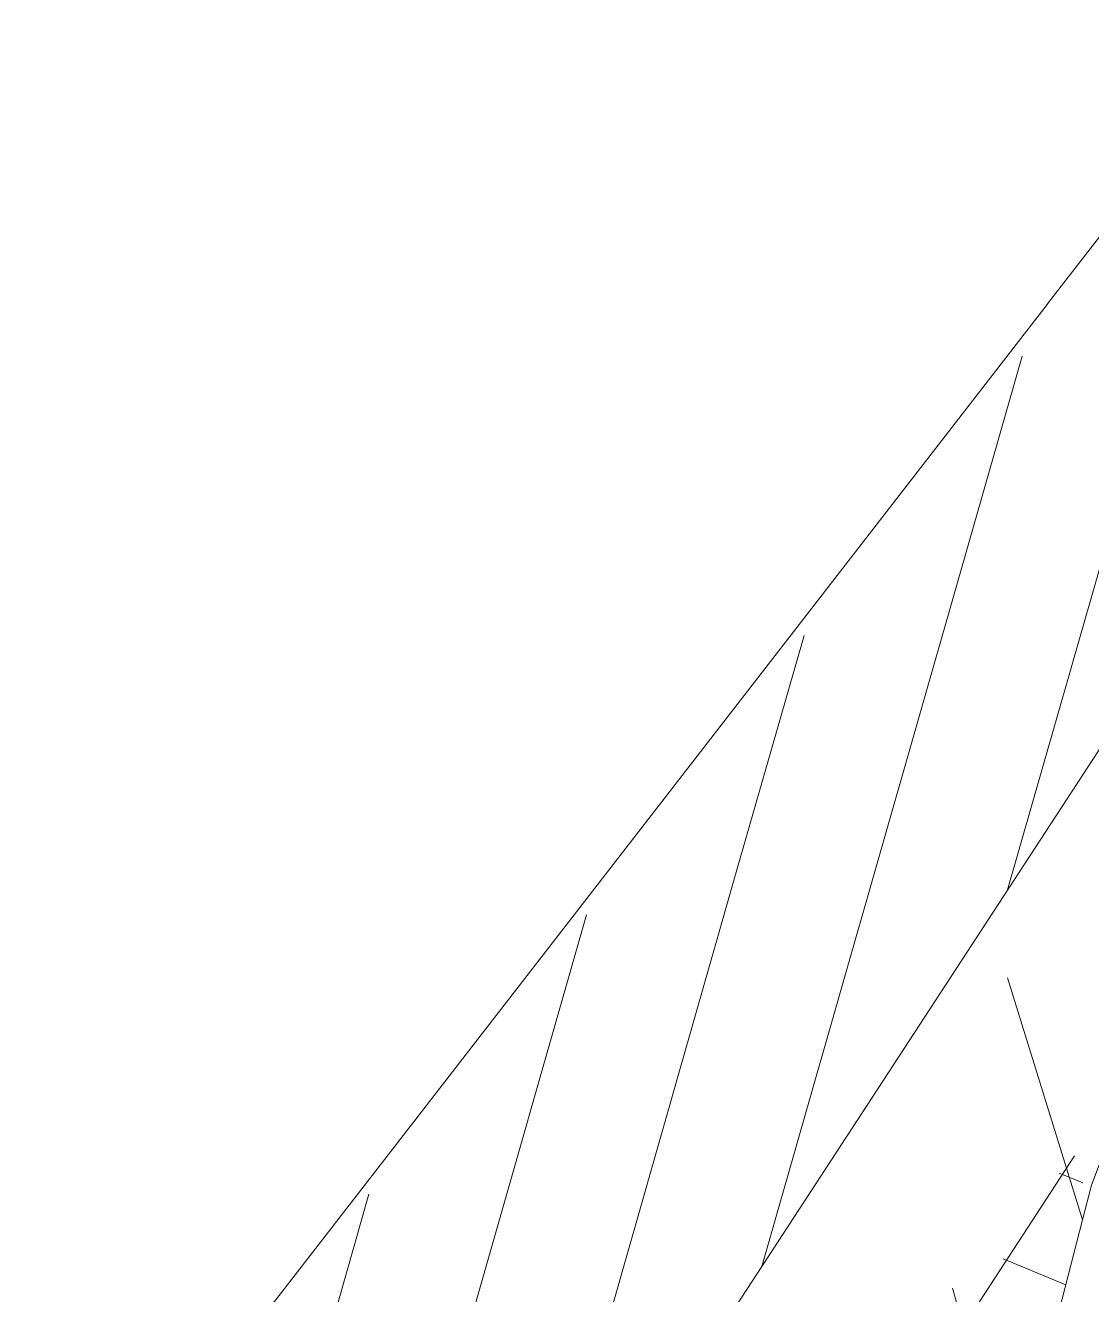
# Model space of a CAD drawing. Header units: millimetres. Extents: x 886808 to 1650903, y -1008069 to 230892.
# Drawn here: x 1018029.4 to 1018188.2, y -559192.9 to -559003.9 of the extents above; entities that cross this region are included whole.
import ezdxf
from ezdxf.xclip import XClip

# ---------------------------------------------------------------- set-up
doc = ezdxf.new("R2010")
doc.units = ezdxf.units.MM
doc.header["$XCLIPFRAME"] = 0
doc.layers.get('0').update_dxf_attribs({"lineweight": 0})
doc.layers.add('A_Dim', color=8, linetype='Continuous', lineweight=5)

# ---------------------------------------------------------------- blocks, each defined once
blk = doc.blocks.new('A$C14C457CE')
for p, q in [((9723.08, 2005.24), (9691.12, 2046.53)), ((9729.16, 1917.77), (9704.09, 2005.36)), ((9723.28, 2004.98), (9723.08, 2005.24)), ((9854.52, 1835.61), (9723.28, 2004.98)), ((9736.72, 1963.23), (9726.98, 1997.26)), ((9802.34, 1805.64), (9689.41, 1978.68)), ((9765.76, 1861.68), (9736.72, 1963.23)), ((9769.35, 1921.11), (9759.42, 1955.67)), ((9690.44, 1944.17), (9716.64, 1873.8)), ((9802.34, 1805.64), (9769.35, 1921.11)), ((9838.89, 1749.63), (9791.84, 1914.07)), ((9717.98, 1868.66), (9729.14, 1904.7)), ((9737.4, 1850.26), (9719.18, 1878.17)), ((9720.98, 1875.41), (9717.93, 1874.14)), ((9721.46, 1875.61), (9720.98, 1875.41)), ((9717.98, 1868.66), (9716.64, 1873.8)), ((9875.41, 1693.65), (9824.26, 1872.46)), ((9739.1, 1787.29), (9717.98, 1868.66)), ((9729.8, 1862.84), (9720.49, 1858.96)), ((9737.35, 1858.47), (9728.59, 1827.77))]:
    blk.add_line(p, q)

msp = doc.modelspace()

# ---------------------------------------------------------------- block references
at = {"layer": 'A_Dim', "transparency": 33554483}
ref = msp.add_blockref('A$C14C457CE', (1027904.8, -561050.38), dxfattribs=dict(at, xscale=-1))
XClip(ref).set_block_clipping_path([(7946.8262406772, -441.4141993674), (10608.649371153, 4022.528169149)])

doc.saveas('drawing.dxf')
